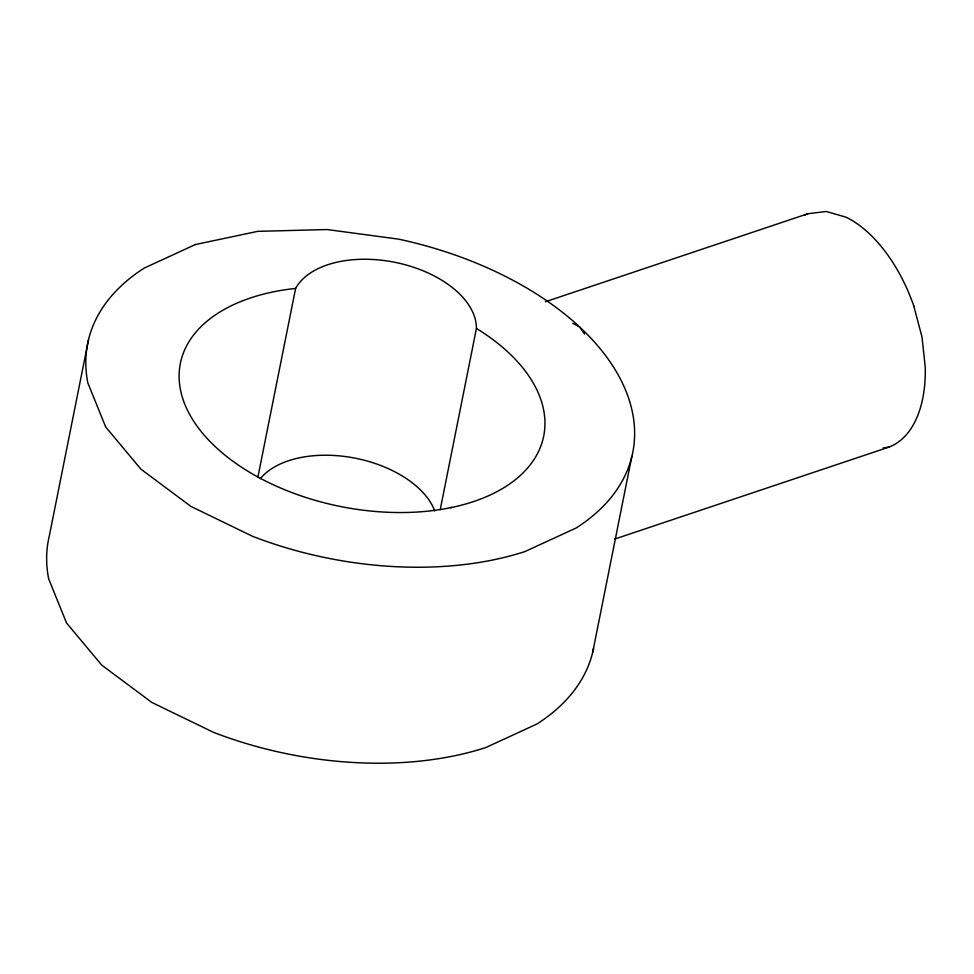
<?xml version="1.0" encoding="UTF-8"?>
<svg xmlns="http://www.w3.org/2000/svg" width="974" height="974" viewBox="0 0 974 974"><rect width="100%" height="100%" fill="white"/><g stroke="black" fill="none" stroke-linecap="round" stroke-linejoin="round"><path stroke-width="1.46" d="M88.524 339.756L49.357 535.737A277.724 163.242 11.3 0 0 48.663 578.836L66.536 622.97L101.734 665.12L151.798 702.412L213.501 732.338A277.553 163.145 11.3 0 0 485.843 747.533L537.064 723.938A278.211 163.535 11.3 0 0 593.641 648.027M257.927 476.98L295.609 288.426A93.65 55.055 11.3 0 1 397.952 262.956A93.65 55.055 11.3 0 1 476.42 328.445A185.279 108.905 11.3 0 1 482.751 498.201A185.279 108.905 11.3 0 1 205.709 436.876A185.279 108.905 11.3 0 1 295.609 288.426M440.236 509.585L476.432 328.445M592.703 652.324L631.858 456.343M545.416 301.745L807.848 213.744L826.196 211.468L845.992 217.165A123.747 69.921 71.5 0 1 913.819 306.031M614.472 539.146L888.897 447.127A123.735 69.921 71.5 0 0 925.288 367.648L922.025 337.089L913.795 306.031M883.248 447.833L888.897 447.127M450.39 507.6L451.863 507.43M572.749 323.319L579.554 326.935L584.57 334.058M803.988 215.424A123.625 69.848 71.5 0 1 807.848 213.744M260.289 478.709A93.65 55.043 11.3 0 1 353.355 457.829A93.65 55.043 11.3 0 1 434.781 510.997M195.372 244.535L144.164 268.13A277.724 163.242 11.3 0 0 87.818 382.855L105.691 426.989L140.901 469.139L190.953 506.431L252.668 536.357A277.553 163.145 11.3 0 0 524.998 551.552L576.218 527.957A277.992 163.401 11.3 0 0 579.591 326.923A278.418 163.644 11.3 0 0 398.756 239.166L327.13 229.547L257.733 231.349L195.372 244.535"/></g></svg>
